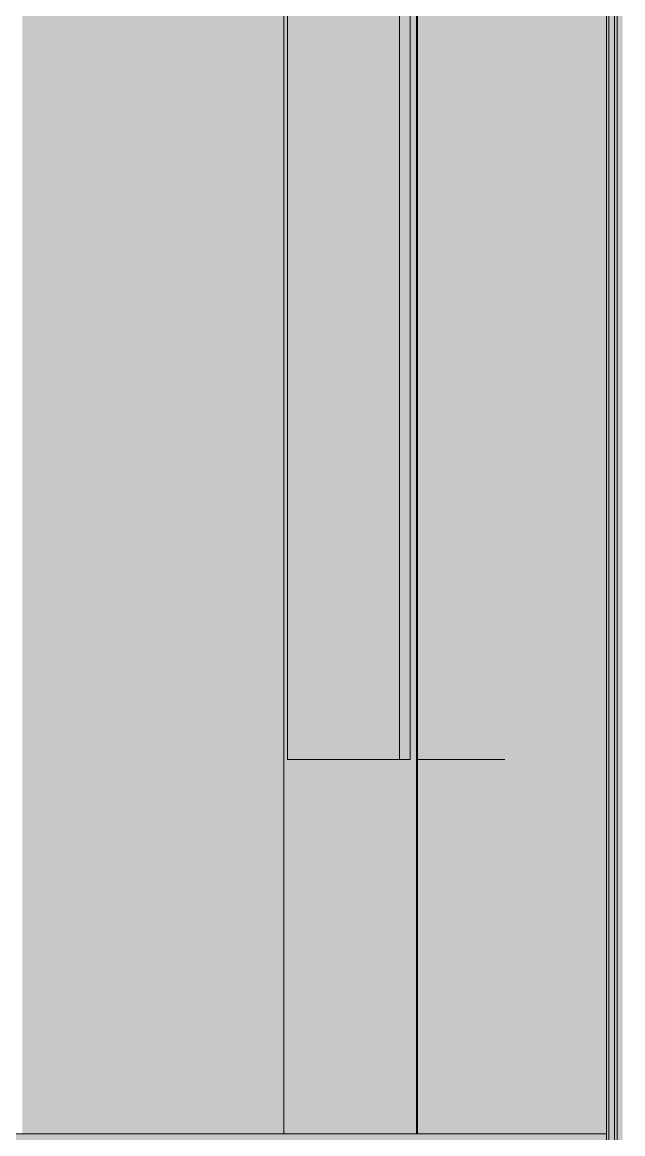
# Model space of a CAD drawing. Header units: millimetres. Extents: x 365175 to 2667127, y -330297 to -162108.
# Drawn here: x 1984207.1 to 1984287.4, y -325994.4 to -325845.8 of the extents above; entities that cross this region are included whole.
import ezdxf

# ---------------------------------------------------------------- set-up
doc = ezdxf.new("R2010")
doc.units = ezdxf.units.MM
doc.header["$MEASUREMENT"] = 0
doc.layers.add('Fenêtres ARCHICAD', color=7, linetype='Continuous')

# ---------------------------------------------------------------- blocks, each defined once
blk = doc.blocks.new('Élément de coupe_1191_2', base_point=(2255931.67, -327094.36))
at = {"linetype": 'Continuous', "lineweight": 0, "true_color": 0x000000}
blk.add_hatch(color=18, dxfattribs=at).paths.add_polyline_path([(1984207.05, -324494.36), (1984207.05, -325994.36), (1984242.05, -325994.36), (1984242.05, -324544.36), (1984242.05, -324494.36)])
blk.add_hatch(color=18, dxfattribs=at).paths.add_polyline_path([(1984207.05, -324494.36), (1984207.05, -325994.36), (1984242.05, -325994.36), (1984242.05, -324544.36), (1984242.05, -324494.36)])
blk = doc.blocks.new('Élément de coupe_1192_2', base_point=(2255931.67, -327094.36))
at = {"linetype": 'Continuous', "lineweight": 0, "true_color": 0x000000}
blk.add_hatch(color=18, dxfattribs=at).paths.add_polyline_path([(1984046.97, -326194.36), (1984285.17, -326194.36), (1984285.17, -325994.36), (1984046.97, -325994.36)])
blk = doc.blocks.new('Élément de coupe_1193_2', base_point=(2255931.67, -327094.36))
at = {"layer": 'Fenêtres ARCHICAD', "linetype": 'Continuous', "lineweight": 0, "true_color": 0x000000}
for points in [[(1984242.53, -324544.36), (1984242.05, -324544.36), (1984242.05, -325944.36), (1984242.53, -325944.36)], [(1984242.53, -324544.36), (1984242.05, -324544.36), (1984242.05, -325944.36), (1984242.53, -325944.36)], [(1984257.53, -324544.36), (1984242.53, -324544.36), (1984242.53, -325944.36), (1984257.53, -325944.36)], [(1984257.53, -324544.36), (1984242.53, -324544.36), (1984242.53, -325944.36), (1984257.53, -325944.36)], [(1984257.53, -325944.36), (1984258.95, -325944.36), (1984258.95, -324544.36), (1984257.53, -324544.36)], [(1984257.53, -325944.36), (1984258.95, -325944.36), (1984258.95, -324544.36), (1984257.53, -324544.36)], [(1984258.95, -325944.36), (1984259.9, -325944.36), (1984259.9, -324544.36), (1984258.95, -324544.36)], [(1984258.95, -325944.36), (1984259.9, -325944.36), (1984259.9, -324544.36), (1984258.95, -324544.36)], [(1984259.9, -325944.36), (1984271.58, -325944.36), (1984271.58, -324544.36), (1984259.9, -324544.36)], [(1984242.53, -325944.36), (1984242.05, -325944.36), (1984242.05, -325994.36), (1984259.9, -325994.36), (1984259.9, -325944.36), (1984258.95, -325944.36)], [(1984242.53, -325944.36), (1984242.05, -325944.36), (1984242.05, -325994.36), (1984259.9, -325994.36), (1984259.9, -325944.36), (1984258.95, -325944.36)], [(1984259.9, -325944.36), (1984259.9, -325994.36), (1984271.58, -325994.36), (1984271.58, -325944.36)]]:
    blk.add_hatch(color=18, dxfattribs=at).paths.add_polyline_path(points)
at = {"layer": 'Fenêtres ARCHICAD', "color": 7, "linetype": 'Continuous', "lineweight": 5}
for p, q in [((1984242.05, -324544.36), (1984242.05, -325944.36)), ((1984242.53, -325944.36), (1984242.53, -324544.36)), ((1984257.53, -324544.36), (1984257.53, -325944.36)), ((1984258.95, -324544.36), (1984258.95, -325944.36)), ((1984259.9, -325944.36), (1984259.9, -324544.36)), ((1984242.05, -325944.36), (1984242.05, -325994.36)), ((1984258.95, -325944.36), (1984242.53, -325944.36)), ((1984271.58, -325944.36), (1984259.9, -325944.36)), ((1984259.9, -325994.36), (1984259.9, -325944.36))]:
    blk.add_line(p, q, dxfattribs=at)
blk = doc.blocks.new('Élément de coupe_1197_2', base_point=(2255931.67, -327094.36))
at = {"layer": 'Fenêtres ARCHICAD', "linetype": 'Continuous', "lineweight": 0, "true_color": 0x000000}
for points in [[(1984271.58, -325944.36), (1984285.17, -325944.36), (1984285.17, -325494.36), (1984325.5, -325494.36), (1984325.5, -325514.36), (1984348.96, -325514.36), (1984348.96, -324544.36), (1984271.58, -324544.36)], [(1984271.58, -325944.36), (1984271.58, -325994.36), (1984285.17, -325994.36), (1984285.17, -325944.36)]]:
    blk.add_hatch(color=18, dxfattribs=at).paths.add_polyline_path(points)
at = {"layer": 'Fenêtres ARCHICAD', "color": 7, "linetype": 'Continuous', "lineweight": 5}
for p, q in [((1984259.79, -325944.36), (1984259.79, -324544.36)), ((1984259.79, -325994.36), (1984259.79, -325944.36)), ((1984285.17, -325994.36), (1984046.97, -325994.36))]:
    blk.add_line(p, q, dxfattribs=at)
blk = doc.blocks.new('Élément de coupe_1241_2', base_point=(2255931.67, -327094.36))
at = {"linetype": 'Continuous', "lineweight": 0, "true_color": 0x000000}
for points in [[(1984285.17, -325494.36), (1984285.17, -326494.36), (1984285.5, -326494.36), (1984285.5, -325494.36)], [(1984285.17, -325494.36), (1984285.17, -326494.36), (1984285.5, -326494.36), (1984285.5, -325494.36)], [(1984325.5, -325494.36), (1984285.5, -325494.36), (1984285.5, -326494.36), (1984286.27, -326494.36), (1984286.27, -325514.36), (1984286.6, -325514.36), (1984325.5, -325514.36)]]:
    blk.add_hatch(color=18, dxfattribs=at).paths.add_polyline_path(points)
at = {"color": 18, "linetype": 'Continuous', "lineweight": 5, "true_color": 0x330000}
for p, q in [((1984285.17, -326494.36), (1984285.17, -325494.36)), ((1984285.5, -326494.36), (1984285.5, -325494.36))]:
    blk.add_line(p, q, dxfattribs=at)
blk = doc.blocks.new('Élément de coupe_1277_2', base_point=(2255931.67, -327094.36))
at = {"linetype": 'Continuous', "lineweight": 0, "true_color": 0x000000}
for points in [[(1984286.27, -325514.36), (1984286.27, -326494.36), (1984286.6, -326494.36), (1984286.6, -325514.36)], [(1984286.27, -325514.36), (1984286.27, -326494.36), (1984286.6, -326494.36), (1984286.6, -325514.36)], [(1984286.6, -325514.36), (1984286.6, -326494.36), (1984287.37, -326494.36), (1984287.37, -325514.36)]]:
    blk.add_hatch(color=18, dxfattribs=at).paths.add_polyline_path(points)
at = {"color": 18, "linetype": 'Continuous', "lineweight": 5, "true_color": 0x330000}
for p, q in [((1984286.27, -326494.36), (1984286.27, -325514.36)), ((1984286.6, -326494.36), (1984286.6, -325514.36))]:
    blk.add_line(p, q, dxfattribs=at)

msp = doc.modelspace()

# ---------------------------------------------------------------- block references
at = {"lineweight": 0}
for name in ['Élément de coupe_1191_2', 'Élément de coupe_1241_2', 'Élément de coupe_1277_2', 'Élément de coupe_1192_2']:
    msp.add_blockref(name, (2255931.67, -327094.361), dxfattribs=at)
at = {"layer": 'Fenêtres ARCHICAD', "lineweight": 0}
for name in ['Élément de coupe_1193_2', 'Élément de coupe_1197_2']:
    msp.add_blockref(name, (2255931.67, -327094.361), dxfattribs=at)

doc.saveas('drawing.dxf')
